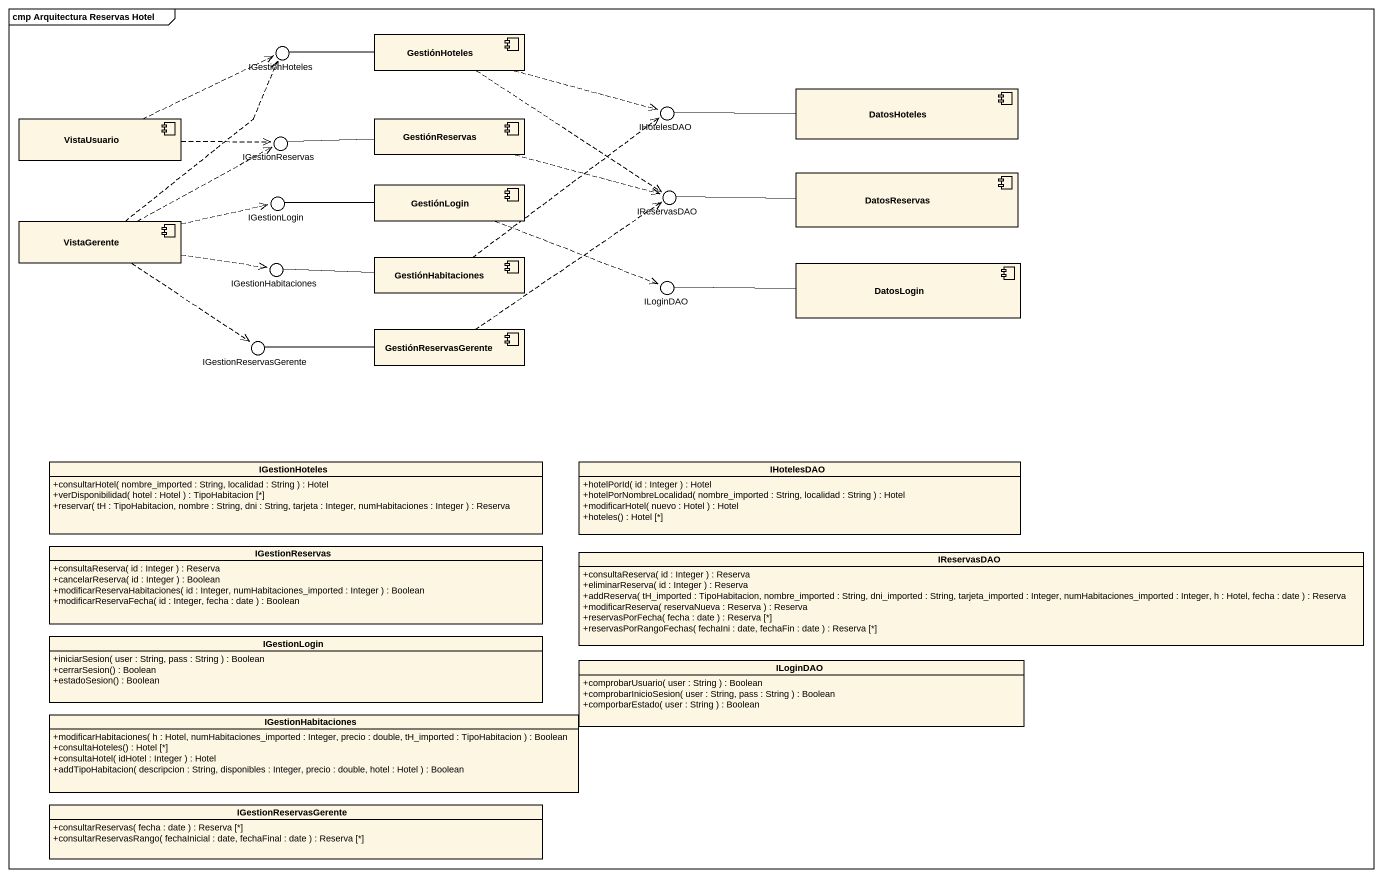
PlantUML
@startuml
mainframe cmp Arquitectura Reservas Hotel
allowmixing
hide circle
hide empty members
skinparam classAttributeIconSize 0
() IGestionHoteles
component GestiónHoteles
component DatosHoteles
component VistaUsuario
() IGestionReservas
component GestiónReservas
() IHotelesDAO
component DatosReservas
component VistaGerente
() IGestionLogin
component GestiónLogin
() IReservasDAO
component GestiónHabitaciones
() IGestionHabitaciones
() ILoginDAO
component DatosLogin
component GestiónReservasGerente
() IGestionReservasGerente
class "IGestionHoteles" as IGestionHoteles_2 {
  +consultarHotel( nombre_imported : String, localidad : String ) : Hotel
  +verDisponibilidad( hotel : Hotel ) : TipoHabitacion [*]
  +reservar( tH : TipoHabitacion, nombre : String, dni : String, tarjeta : Integer, numHabitaciones : Integer ) : Reserva
}
class "IHotelesDAO" as IHotelesDAO_2 {
  +hotelPorId( id : Integer ) : Hotel
  +hotelPorNombreLocalidad( nombre_imported : String, localidad : String ) : Hotel
  +modificarHotel( nuevo : Hotel ) : Hotel
  +hoteles() : Hotel [*]
}
class "IGestionReservas" as IGestionReservas_2 {
  +consultaReserva( id : Integer ) : Reserva
  +cancelarReserva( id : Integer ) : Boolean
  +modificarReservaHabitaciones( id : Integer, numHabitaciones_imported : Integer ) : Boolean
  +modificarReservaFecha( id : Integer, fecha : date ) : Boolean
}
class "IReservasDAO" as IReservasDAO_2 {
  +consultaReserva( id : Integer ) : Reserva
  +eliminarReserva( id : Integer ) : Reserva
  +addReserva( tH_imported : TipoHabitacion, nombre_imported : String, dni_imported : String, tarjeta_imported : Integer, numHabitaciones_imported : Integer, h : Hotel, fecha : date ) : Reserva
  +modificarReserva( reservaNueva : Reserva ) : Reserva
  +reservasPorFecha( fecha : date ) : Reserva [*]
  +reservasPorRangoFechas( fechaIni : date, fechaFin : date ) : Reserva [*]
}
class "IGestionLogin" as IGestionLogin_2 {
  +iniciarSesion( user : String, pass : String ) : Boolean
  +cerrarSesion() : Boolean
  +estadoSesion() : Boolean
}
class "ILoginDAO" as ILoginDAO_2 {
  +comprobarUsuario( user : String ) : Boolean
  +comprobarInicioSesion( user : String, pass : String ) : Boolean
  +comporbarEstado( user : String ) : Boolean
}
class "IGestionHabitaciones" as IGestionHabitaciones_2 {
  +modificarHabitaciones( h : Hotel, numHabitaciones_imported : Integer, precio : double, tH_imported : TipoHabitacion ) : Boolean
  +consultaHoteles() : Hotel [*]
  +consultaHotel( idHotel : Integer ) : Hotel
  +addTipoHabitacion( descripcion : String, disponibles : Integer, precio : double, hotel : Hotel ) : Boolean
}
class "IGestionReservasGerente" as IGestionReservasGerente_2 {
  +consultarReservas( fecha : date ) : Reserva [*]
  +consultarReservasRango( fechaInicial : date, fechaFinal : date ) : Reserva [*]
}
GestiónHoteles -left- IGestionHoteles
GestiónHoteles .right.> IHotelesDAO
GestiónHoteles ..> IReservasDAO
DatosHoteles -left- IHotelesDAO
VistaUsuario .right.> IGestionHoteles
VistaUsuario .right.> IGestionReservas
GestiónReservas -left- IGestionReservas
GestiónReservas .right.> IReservasDAO
DatosReservas -left- IReservasDAO
VistaGerente .up.> IGestionHoteles
VistaGerente .right.> IGestionReservas
VistaGerente .right.> IGestionLogin
VistaGerente .right.> IGestionHabitaciones
VistaGerente ..> IGestionReservasGerente
GestiónLogin -left- IGestionLogin
GestiónLogin .right.> ILoginDAO
GestiónHabitaciones .up.> IHotelesDAO
GestiónHabitaciones -left- IGestionHabitaciones
DatosLogin -left- ILoginDAO
GestiónReservasGerente .up.> IReservasDAO
GestiónReservasGerente -left- IGestionReservasGerente
@enduml
